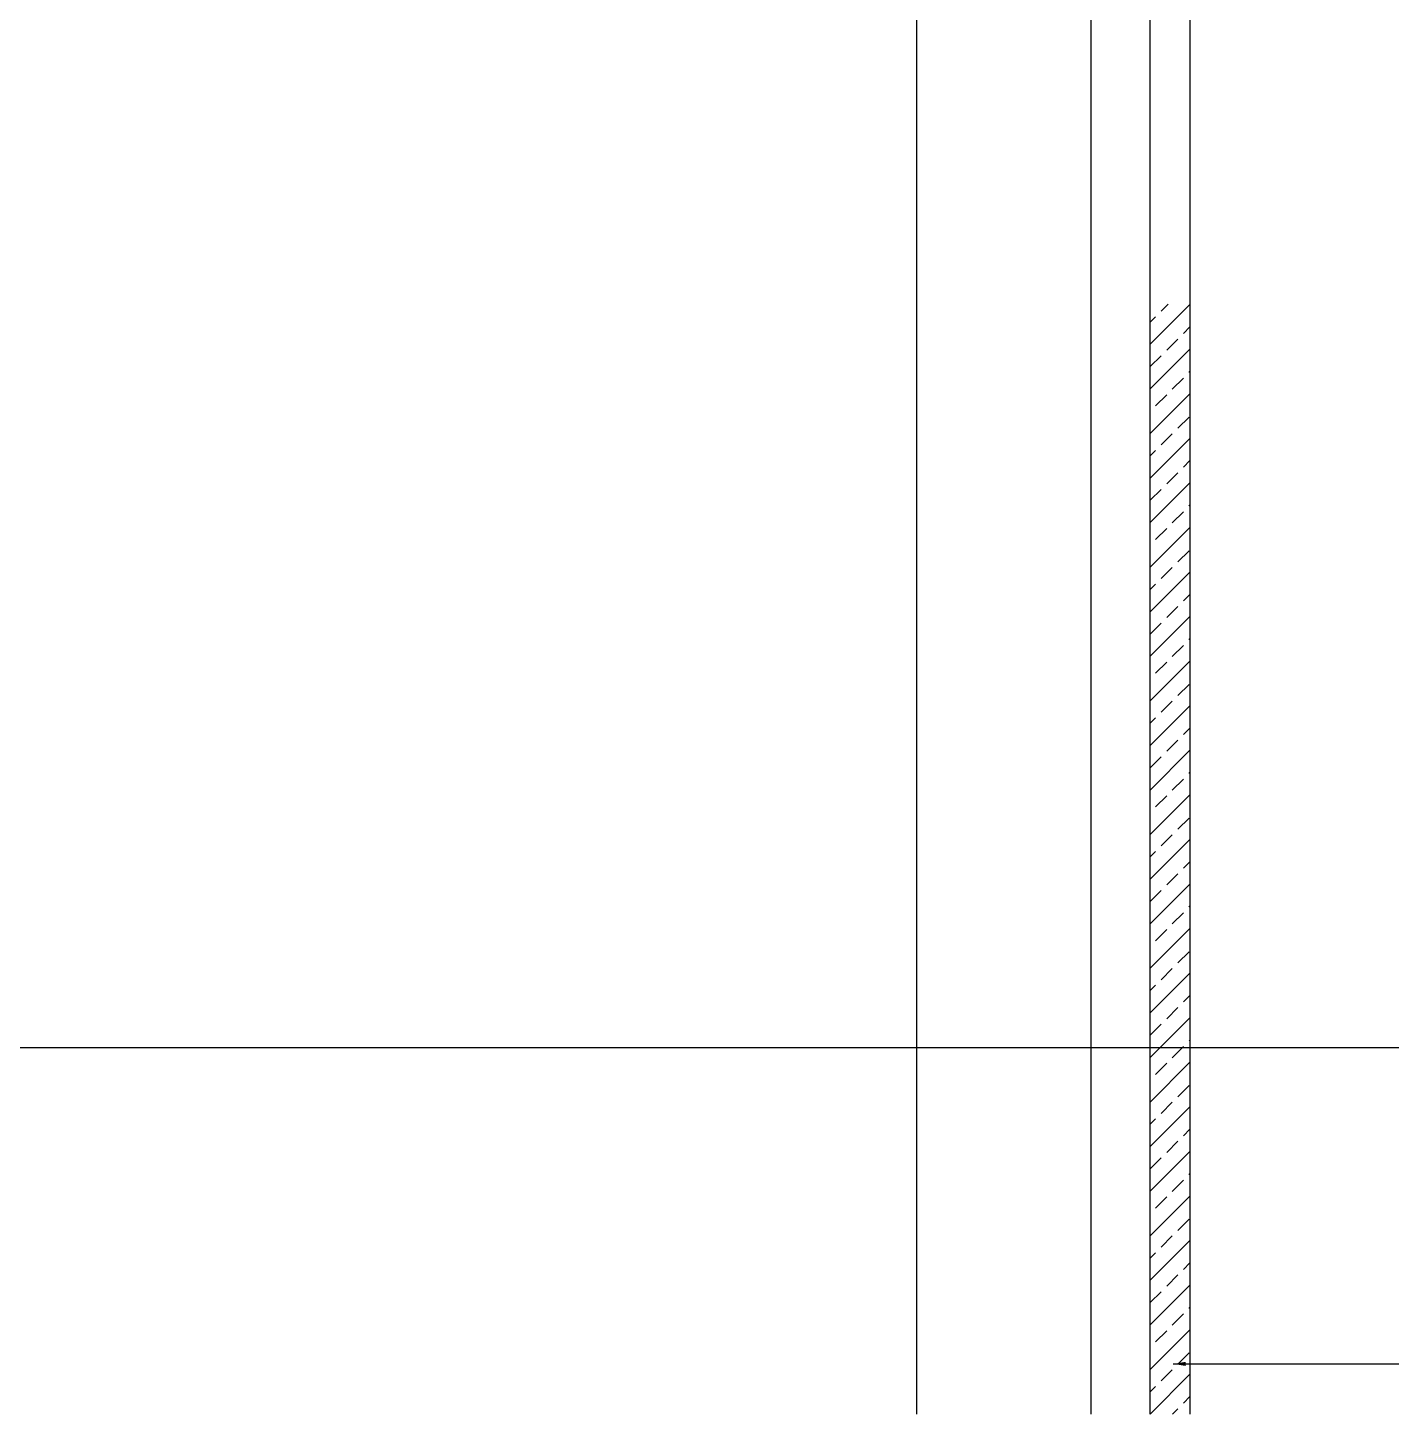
# Model space of a CAD drawing. Header units: metres. Extents: x 179535 to 180682, y 160703 to 163092.
# Drawn here: x 179811.1 to 180085.9, y 162462.9 to 162742.3 of the extents above; entities that cross this region are included whole.
import ezdxf

# ---------------------------------------------------------------- set-up
doc = ezdxf.new("R2010")
doc.units = ezdxf.units.M
for name, color, linetype in [('00', 251, 'Continuous'), ('0节点3', 3, 'Continuous'), ('0节点填充', 251, 'Continuous'), ('7', 7, 'Continuous'), ('家具外线', 1, 'Continuous')]:
    doc.layers.add(name, color=color, linetype=linetype)
doc.dimstyles.get("Standard").update_dxf_attribs({"dimtxt": 2.5, "dimasz": 2.5, "dimexe": 1.25, "dimexo": 0.625, "dimtad": 1, "dimcen": 2.5, "dimazin": 3, "dimtfac": 1, "dimtmove": 0, "dimatfit": 3})

msp = doc.modelspace()

# ---------------------------------------------------------------- hatches: boundary and pattern name
at = {"layer": '0节点填充'}
h = msp.add_hatch(dxfattribs=at)
h.set_pattern_fill('ANSI33')
h.paths.add_polyline_path([(180045.35, 162686.63), (180037.35, 162686.63), (180037.35, 162462.95), (180045.35, 162462.95)])

# ---------------------------------------------------------------- linework, layer by layer
at = {"layer": '00'}
msp.add_line((179990.34, 162462.94, -7.23), (179990.34, 162876.09, -7.17), dxfattribs=at)
at = {"layer": '0节点3'}
for p, q in [((180037.35, 162462.95, -6.53), (180037.35, 162869.4, -6.48)), ((180045.35, 162869.4), (180045.35, 162462.94, -6.86))]:
    msp.add_line(p, q, dxfattribs=at)
at = {"layer": '家具外线'}
msp.add_line((180025.35, 162875.76, -5.61), (180025.35, 162462.94, -5.67), dxfattribs=at)

# ---------------------------------------------------------------- leaders
at = {"layer": '7'}
for points in [[(179675.4, 162536.81, -5.67), (180372.23, 162536.81, -5.67)], [(180041.98, 162473.09, -5.67), (180367.43, 162473.09, -5.67)]]:
    msp.add_leader(points, dimstyle='Standard', dxfattribs=at)

doc.saveas('drawing.dxf')
